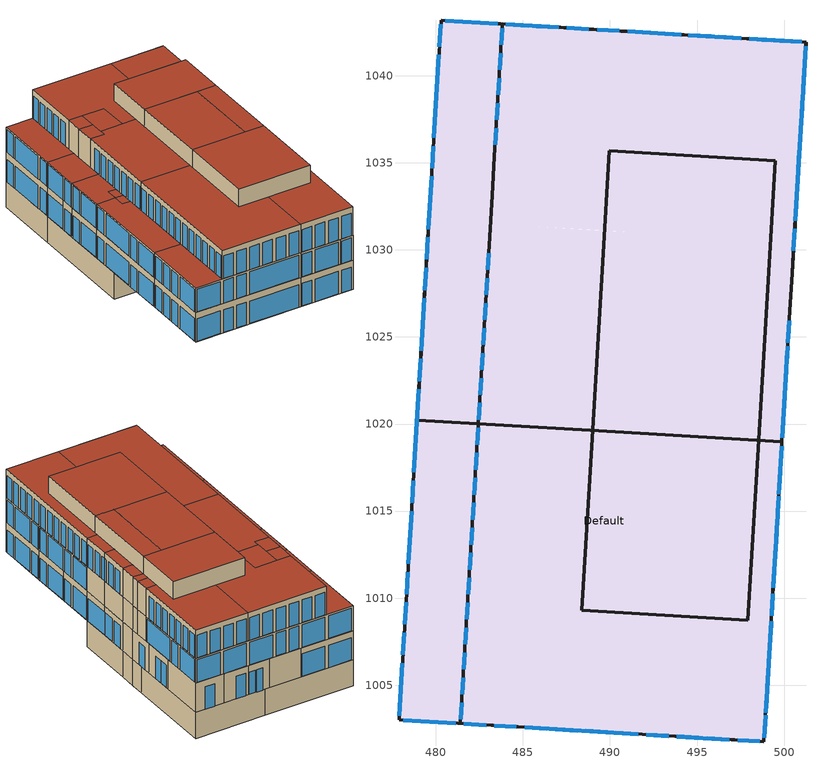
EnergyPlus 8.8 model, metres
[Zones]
Default
 floor outside: 496.68,1014.15 496.98,1019.14 499.88,1018.97 499.58,1013.98 z19.25; 496.27,1007.28 496.37,1008.91 497.87,1008.82 497.77,1007.19 z19.25; 496.37,1008.91 496.68,1014.15 499.58,1013.98 499.26,1008.74 z19.25; 491.86,1002.17 491.91,1003.04 496,1002.8 496.27,1007.28 497.77,1007.19 497.87,1008.82 499.26,1008.74 498.85,1001.75 z19.25; 478.41,1011.78 478.92,1020.23 482.95,1019.99 482.44,1011.53 z19.25; 482.33,1009.76 482.95,1019.99 496.98,1019.14 496.37,1008.91 z19.25; 477.88,1003.01 478.41,1011.78 482.44,1011.53 482.33,1009.76 496.37,1008.91 496,1002.8 491.91,1003.04 491.86,1002.17 z19.25
 floor ground: 483.32,1033.13 483.46,1035.34 485.23,1035.23 485.1,1033.02 z15.75; 496.49,1026.74 496.62,1028.88 497.57,1028.83 497.44,1026.68 z15.75; 497.44,1026.68 497.57,1028.83 500.46,1028.65 500.33,1026.51 z15.75; 497.57,1028.83 497.67,1030.62 500.57,1030.45 500.46,1028.65 z15.75; 489.2,1025.37 489.55,1031.11 491.34,1031.01 491.11,1027.06 493.44,1026.92 493.5,1027.86 495.11,1027.77 495.05,1026.83 500.33,1026.51 499.88,1018.97 496.98,1019.14 497.27,1023.94 495.67,1024.04 495.72,1024.98 z15.75; 488.86,1019.63 489.2,1025.37 495.72,1024.98 495.67,1024.04 497.27,1023.94 496.98,1019.14 z15.75; 478.92,1020.23 479.77,1034.45 483.39,1034.24 483.32,1033.13 485.1,1033.02 485,1031.39 489.55,1031.11 488.86,1019.63 z15.75; 479.77,1034.45 480.3,1043.19 492.03,1042.48 491.34,1031.01 485,1031.39 485.23,1035.23 483.46,1035.34 483.39,1034.24 z15.75; 491.81,1038.76 491.93,1040.74 494.17,1040.61 494.05,1038.63 z15.75; 491.11,1027.06 491.81,1038.76 494.05,1038.63 494.17,1040.61 491.93,1040.74 492.03,1042.48 501.26,1041.93 500.57,1030.45 497.67,1030.62 497.57,1028.83 496.62,1028.88 496.49,1026.74 495.05,1026.83 495.11,1027.77 493.5,1027.86 493.44,1026.92 z15.75
 wall outside: 491.86,1002.17 498.85,1001.75 499.26,1008.74 499.58,1013.98 499.88,1018.97 500.1,1022.65 500.33,1026.51 500.46,1028.65 500.66,1032.01 500.91,1036.19 501.26,1041.93 497.42,1042.16 494.27,1042.35 491.46,1042.52 487.18,1042.78 480.3,1043.19 479.77,1034.45 479.57,1031.05 479.46,1029.21 479.14,1023.97 478.41,1011.78 477.88,1003.01 491.86,1002.17 z19.25:23.15; 497.15,1001.85 498.85,1001.75 499.26,1008.74 499.88,1018.97 500.1,1022.65 500.33,1026.51 500.46,1028.65 500.52,1029.7 500.63,1031.45 501.26,1041.93 480.3,1043.19 479.77,1034.45 479.46,1029.21 479.14,1023.97 478.41,1011.78 477.88,1003.01 491.86,1002.17 497.15,1001.85 z23.15:26.45; 491.86,1002.17 498.85,1001.75 499.88,1018.97 500.1,1022.65 500.33,1026.51 500.46,1028.65 500.52,1029.7 500.63,1031.45 501.26,1041.93 494.27,1042.35 483.82,1042.97 483.37,1035.35 483.23,1033.13 483.09,1030.74 482.45,1020.02 481.41,1002.8 491.86,1002.17 z26.45:30.25; 496.98,1019.14 499.88,1018.97 500.33,1026.51 500.46,1028.65 500.57,1030.45 501.26,1041.93 492.03,1042.48 480.3,1043.19 479.77,1034.45 478.92,1020.23 488.86,1019.63 496.98,1019.14 z15.75:19.25; 488.38,1009.29 497.91,1008.72 498.5,1018.6 499.11,1028.73 499.5,1035.12 489.96,1035.7 489.58,1029.31 488.97,1019.17 488.38,1009.29 z30.25:32.55
 window: 497.33,1001.84 498.61,1001.77 / 493.84,1002.05 496.86,1001.87 / 492.09,1002.16 493.37,1002.08 / 485.11,1002.58 491.62,1002.19 / 483.36,1002.68 484.63,1002.61 / 481.61,1002.79 482.89,1002.71 / 478.12,1003 481.14,1002.82 / 499.7,1015.97 499.87,1018.74 / 499.38,1010.73 499.57,1013.75 / 499.17,1007.23 499.25,1008.5 / 498.96,1003.74 499.15,1006.76 / 499.89,1019.21 500.1,1022.65 / 500.1,1022.65 500.19,1024.22 / 479.86,1035.96 479.79,1034.69 / 480.18,1041.2 479.89,1036.44 / 479.34,1027.23 479.16,1024.21 / 478.6,1015 478.42,1011.98 / 479.02,1021.99 478.74,1017.22 / 479.13,1023.74 479.05,1022.47 / 479.76,1034.22 479.58,1031.2 / 478.08,1006.26 477.9,1003.25 / 478.18,1008.02 478.11,1006.74 / 478.29,1009.76 478.21,1008.49 / 478.39,1011.49 478.32,1010.22 / 483.55,1042.99 480.54,1043.17 / 487.04,1042.78 484.02,1042.96 z19.3:22.3; 497.33,1001.84 498.61,1001.77 / 493.84,1002.05 496.86,1001.87 / 492.09,1002.16 493.37,1002.08 / 483.36,1002.68 484.63,1002.61 / 481.61,1002.79 482.89,1002.71 / 478.12,1003 481.14,1002.82 / 485.11,1002.58 491.62,1002.19 / 498.86,1001.99 498.94,1003.26 / 499.17,1007.23 499.25,1008.5 / 498.96,1003.74 499.15,1006.76 / 499.59,1014.22 499.67,1015.49 / 499.28,1008.98 499.36,1010.25 / 499.7,1015.97 499.87,1018.74 / 499.38,1010.73 499.57,1013.75 / 501.06,1038.68 501.24,1041.69 / 500.96,1036.93 501.03,1038.2 / 500.64,1031.69 500.93,1036.45 / 478.08,1006.26 477.9,1003.25 / 478.18,1008.02 478.11,1006.74 / 478.29,1009.76 478.21,1008.49 / 478.39,1011.49 478.32,1010.22 / 480.28,1042.95 480.2,1041.68 / 479.86,1035.96 479.79,1034.69 / 480.18,1041.2 479.89,1036.44 / 479.55,1030.72 479.47,1029.45 / 479.76,1034.22 479.58,1031.2 / 479.44,1028.98 479.37,1027.7 / 479.34,1027.23 479.16,1024.21 / 478.71,1016.75 478.63,1015.48 / 478.6,1015 478.42,1011.98 / 479.02,1021.99 478.74,1017.22 / 479.13,1023.74 479.05,1022.47 / 488.79,1042.68 487.52,1042.76 / 490.54,1042.57 489.27,1042.65 / 494.03,1042.36 491.01,1042.55 / 497.53,1042.15 494.51,1042.34 / 501.02,1041.94 498,1042.12 / 483.55,1042.99 480.54,1043.17 / 487.04,1042.78 484.02,1042.96 z23.2:26.2; 492.09,1002.16 493.37,1002.08 / 493.84,1002.05 495.11,1001.98 / 495.59,1001.95 496.86,1001.87 / 497.33,1001.85 498.61,1001.77 / 483.36,1002.68 484.63,1002.61 / 481.61,1002.79 482.89,1002.71 / 490.35,1002.26 491.62,1002.19 / 488.6,1002.37 489.87,1002.29 / 486.85,1002.47 488.13,1002.4 / 485.1,1002.58 486.38,1002.5 / 500.24,1024.94 500.3,1025.9 / 500.15,1023.51 500.21,1024.46 / 500.07,1022.08 500.1,1022.65 / 500.1,1022.65 500.12,1023.03 / 499.98,1020.64 500.04,1021.6 / 499.89,1019.21 499.95,1020.16 / 499.63,1014.9 499.69,1015.85 / 499.38,1010.6 499.43,1011.55 / 499.03,1004.86 499.09,1005.81 / 498.95,1003.42 499,1004.37 / 499.55,1013.47 499.61,1014.42 / 499.29,1009.16 499.35,1010.11 / 499.2,1007.73 499.26,1008.68 / 499.12,1006.29 499.18,1007.24 / 498.86,1001.99 498.92,1002.94 / 499.81,1017.77 499.86,1018.72 / 499.72,1016.34 499.78,1017.29 / 499.46,1012.03 499.52,1012.99 / 501.19,1040.73 501.24,1041.68 / 501.1,1039.29 501.16,1040.25 / 501.01,1037.86 501.07,1038.81 / 500.93,1036.43 500.98,1037.38 / 500.84,1034.99 500.9,1035.94 / 500.75,1033.55 500.81,1034.51 / 500.67,1032.12 500.73,1033.07 / 483.03,1029.82 482.98,1028.86 / 482.95,1028.38 482.89,1027.43 / 482.86,1026.94 482.8,1025.99 / 482.78,1025.51 482.72,1024.56 / 482.69,1024.08 482.63,1023.12 / 482.6,1022.64 482.55,1021.69 / 482.52,1021.21 482.46,1020.25 / 482.43,1019.77 482.37,1018.82 / 481.66,1006.86 481.6,1005.9 / 481.57,1005.42 481.51,1004.47 / 481.48,1003.99 481.43,1003.04 / 482.34,1018.34 482.29,1017.38 / 482.26,1016.9 482.2,1015.95 / 482.17,1015.47 482.12,1014.51 / 482.09,1014.03 482.03,1013.08 / 482,1012.6 481.94,1011.64 / 481.91,1011.16 481.86,1010.21 / 481.83,1009.73 481.77,1008.77 / 481.74,1008.29 481.68,1007.34 / 483.81,1042.73 483.75,1041.78 / 483.72,1041.29 483.67,1040.34 / 483.64,1039.86 483.58,1038.9 / 483.55,1038.43 483.49,1037.47 / 483.46,1036.99 483.41,1036.04 / 488.79,1042.68 487.52,1042.75 / 490.54,1042.57 489.27,1042.65 / 487.04,1042.78 485.77,1042.86 / 485.3,1042.89 484.02,1042.96 / 492.28,1042.47 491.01,1042.54 / 494.03,1042.36 492.76,1042.44 / 495.78,1042.26 494.51,1042.33 / 497.52,1042.15 496.25,1042.23 / 499.27,1042.05 498,1042.12 / 501.02,1041.94 499.74,1042.02 z26.5:29.5; 500.54,1029.95 500.61,1031.21 / 500.82,1034.67 500.88,1035.69 / 500.75,1033.54 500.82,1034.57 / 500.22,1024.68 500.3,1025.94 / 499.59,1014.21 499.67,1015.47 / 499.28,1008.98 499.36,1010.25 / 498.86,1002 498.94,1003.26 / 480.28,1042.92 480.2,1041.68 / 479.55,1030.74 479.47,1029.49 / 479.44,1028.94 479.37,1027.69 / 478.71,1016.74 478.63,1015.5 / 500,1042.01 498.73,1042.08 / 495.82,1042.26 494.56,1042.33 / 494.11,1042.36 493.31,1042.41 / 493.14,1042.42 492.34,1042.46 z19.25:22.25
 roof outside: 477.88,1003.01 481.41,1002.8 481.94,1011.57 478.41,1011.78 z26.45; 479.77,1034.45 483.3,1034.24 483.82,1042.98 480.3,1043.19 z26.45; 479.46,1029.21 482.99,1029 483.3,1034.24 479.77,1034.45 z26.45; 479.14,1023.97 481.64,1023.82 481.73,1025.3 482.76,1025.23 482.99,1029 479.46,1029.21 z26.45; 481.64,1023.82 482.67,1023.76 482.76,1025.23 481.73,1025.3 z26.45; 481.55,1022.32 482.58,1022.26 482.67,1023.76 481.64,1023.82 z26.45; 478.41,1011.78 481.94,1011.57 482.58,1022.26 481.55,1022.32 481.64,1023.82 479.14,1023.97 z26.45; 485,1031.39 487.84,1031.21 488.07,1035.06 485.23,1035.23 z30.25; 483.23,1033.13 485.1,1033.02 485.23,1035.23 483.37,1035.35 z30.25; 483.09,1030.74 484.95,1030.63 485.1,1033.02 483.23,1033.13 z30.25; 498.98,1026.59 500.33,1026.51 500.46,1028.65 499.11,1028.73 z30.25; 498.75,1022.73 500.1,1022.65 500.33,1026.51 498.98,1026.59 z30.25; 498.53,1019.05 499.88,1018.97 500.1,1022.65 498.75,1022.73 z30.25; 499.11,1028.73 500.46,1028.65 500.52,1029.7 499.18,1029.78 z30.25; 499.18,1029.78 500.52,1029.7 500.63,1031.45 499.28,1031.53 z30.25; 482.45,1020.02 489,1019.62 489.69,1031.1 485,1031.39 484.95,1030.63 483.09,1030.74 z30.25; 491.86,1002.17 498.85,1001.75 499.88,1018.97 498.53,1019.05 497.91,1008.72 492.27,1009.06 z30.25; 481.41,1002.8 491.86,1002.17 492.27,1009.06 488.38,1009.29 489,1019.62 482.45,1020.02 z30.25; 483.37,1035.35 488.07,1035.06 487.84,1031.21 489.69,1031.1 489.96,1035.7 493.86,1035.46 494.27,1042.35 483.82,1042.97 z30.25; 493.86,1035.46 499.5,1035.12 499.28,1031.53 500.63,1031.45 501.26,1041.93 494.27,1042.35 z30.25; 488.38,1009.29 497.91,1008.72 498.5,1018.6 488.97,1019.17 z32.55; 489.58,1029.31 499.11,1028.73 499.5,1035.12 489.96,1035.7 z32.55; 488.97,1019.17 496.03,1018.75 496.64,1028.88 489.58,1029.31 z32.55; 496.03,1018.75 498.5,1018.6 499.11,1028.73 496.64,1028.88 z32.55
[Building]
bldg-1
[Site:Location]
SAN_FRANCISCO: Latitude {deg}=37.62; Longitude {deg}=-122.38; Time Zone {hr}=-8; Elevation {m}=5
[Zone]
Default: Floor Area {m2}=3129; Part of Total Floor Area=Yes
